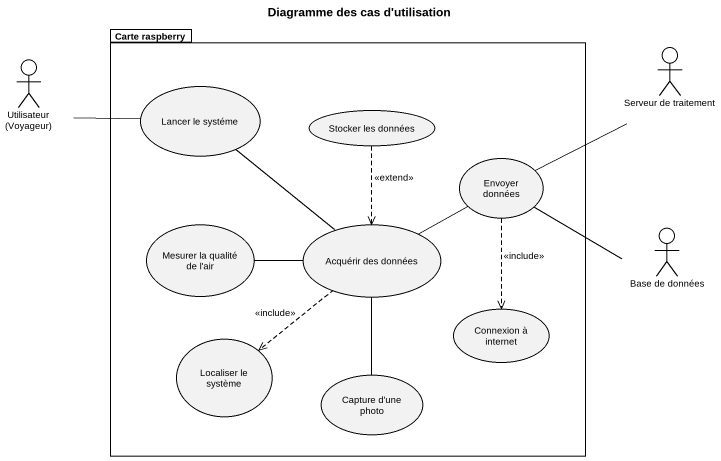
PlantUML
@startuml
title Diagramme des cas d'utilisation
package "Carte raspberry" as Carte_raspberry {
  usecase "Lancer le systéme" as Lancer_le_systéme
  usecase "Stocker les données" as Stocker_les_données
  usecase "Envoyer données" as Envoyer_données
  usecase "Mesurer la qualité de l'air" as Mesurer_la_qualité_de_l_air
  usecase "Acquérir des données" as Acquérir_des_données
  usecase "Connexion à internet" as Connexion_à_internet
  usecase "Localiser le système" as Localiser_le_système
  usecase "Capture d'une photo" as Capture_d_une_photo
}
actor "Utilisateur (Voyageur)" as Utilisateur_Voyageur
actor "Serveur de traitement" as Serveur_de_traitement
actor "Base de données" as Base_de_données
Lancer_le_systéme -left- Utilisateur_Voyageur
Lancer_le_systéme -- Acquérir_des_données
Stocker_les_données ..> Acquérir_des_données : <<extend>>
Envoyer_données -right- Serveur_de_traitement
Envoyer_données -right- Base_de_données
Envoyer_données ..> Connexion_à_internet : <<include>>
Acquérir_des_données -right- Envoyer_données
Acquérir_des_données -left- Mesurer_la_qualité_de_l_air
Acquérir_des_données ..> Localiser_le_système : <<include>>
Acquérir_des_données -- Capture_d_une_photo
@enduml
